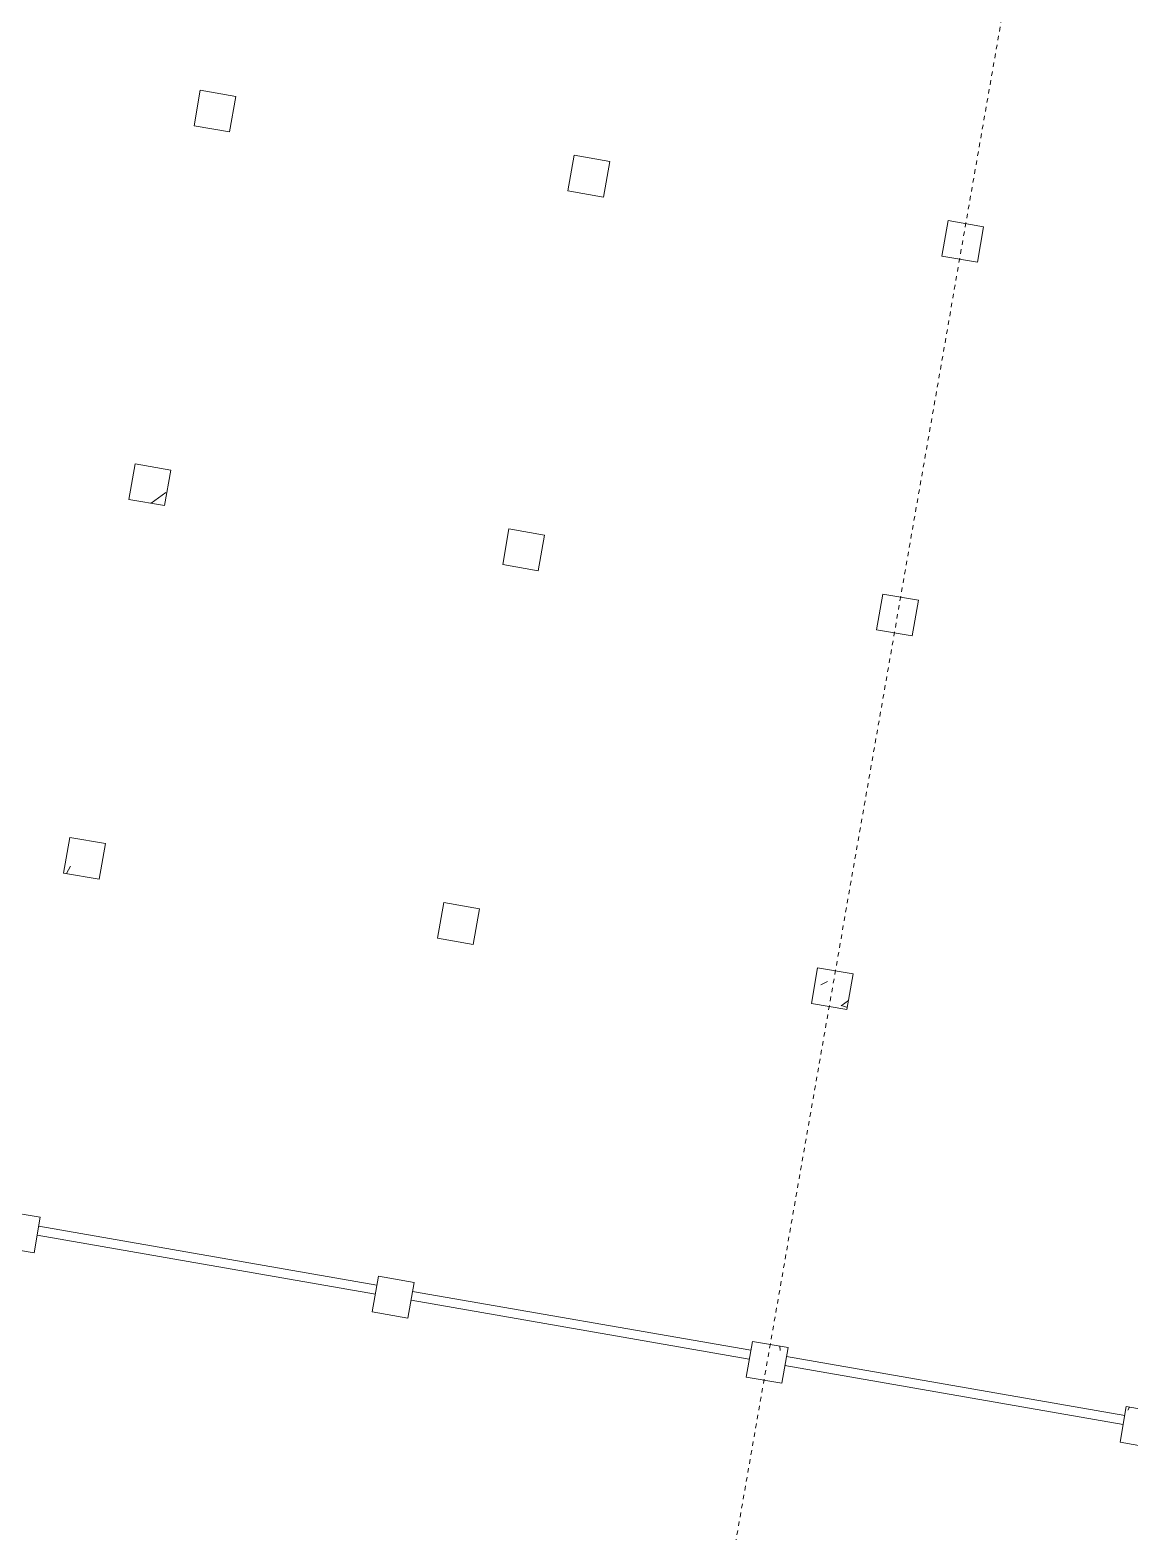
# Model space of a CAD drawing. Extents: x 274235 to 276654, y 142848 to 144425.
# Drawn here: x 276246.88 to 276271.23, y 143179.83 to 143213.09 of the extents above; entities that cross this region are included whole.
import ezdxf

# ---------------------------------------------------------------- set-up
doc = ezdxf.new("R2010")
doc.units = 0
doc.header["$LTSCALE"] = 1.5
doc.linetypes.add('ACM-G-CENTER', pattern=[50.800000000000004, 31.75, -6.350000000000001, 6.350000000000001, -6.350000000000001])
doc.layers.get('0').update_dxf_attribs({"linetype": 'CONTINUOUS', "lineweight": 0})
for name, color, linetype, lineweight in [('_ACM-A-DETL', 7, 'CONTINUOUS', 5), ('_ACM-A-GRID', 3, 'CONTINUOUS', 5), ('_ACM-A-WALL-FULL', 6, 'CONTINUOUS', 13), ('_ACM-S-STRU-CLOS', 5, 'CONTINUOUS', 5)]:
    doc.layers.add(name, color=color, linetype=linetype, lineweight=lineweight)

# ---------------------------------------------------------------- blocks, each defined once
blk = doc.blocks.new('M_Concrete-Rectangular-Column - 800 x 800mm-V705-B1_Working')
at = {"layer": '_ACM-A-DETL', "color": 250}
for p, q in [((400.0000000000002, 400.0000000000002), (-399.9999999999999, 400.0000000000002)), ((-399.9999999999999, 400.0000000000002), (-399.9999999999999, -399.9999999999999)), ((400.0000000000002, -399.9999999999999), (400.0000000000002, 400.0000000000002)), ((-399.9999999999999, -399.9999999999999), (400.0000000000002, -399.9999999999999))]:
    blk.add_line(p, q, dxfattribs=at)
blk = doc.blocks.new('M_Concrete-Rectangular-Column - 800 x 800mm-V706-B1_Working')
at = {"layer": '_ACM-S-STRU-CLOS'}
h = blk.add_hatch(dxfattribs=at)
h.set_pattern_fill('FP_444', color=256, style=0, pattern_type=2)
h.set_pattern_definition([(49.99999999999999, (-983404.1240000001, -789204.565), (3643.681986006824, -318.7812880006761), [381, -4191]), (355, (-983404.1240000001, -789204.565), (-704.8562580461121, 3821.135846227694), [304.8, -3352.8]), (100.451, (-983100.483, -789231.13), (2938.852362929117, 3502.332152374178), [323.8, -3561.801]), (46.184, (-983404.1240000001, -788188.565), (5421.581919880712, -840.8554984886337), [571.5, -6286.5]), (96.636, (-982952.325, -788258.635), (4748.051319755933, 4948.551449789822), [485.7, -5342.701999999999]), (351.184, (-983404.1240000001, -788188.565), (4748.100788072627, 4948.506072045693), [457.2, -5029.2]), (21, (-982896.1240000001, -788442.565), (3032.287836333134, -2045.304476687058), [381, -4191]), (326, (-982896.1240000001, -788442.565), (1236.042244531653, 3683.761809559103), [304.8, -3352.8]), (71.45100000000001, (-982643.433, -788613.007), (4268.342513760047, 1638.424823382678), [323.8, -3561.801]), (37.50000000000001, (-983404.1240000001, -789204.565), (61.77206501183639, 1691.100777463062), [167.64, -3144.52, 167.64, -6601.46]), (37.50000000000001, (-983404.1240000001, -789204.565), (61.77206501183639, 1691.100777463062), [-3479.8, -3235.96, 167.64, -3197.86]), (7.499999999999999, (-983404.1240000001, -789204.565), (1336.393250206115, 2003.61149636239), [167.64, -1772.92, 167.64, -4351.02]), (7.499999999999999, (-983404.1240000001, -789204.565), (1336.393250206115, 2003.61149636239), [-2108.2, -3068.32, 167.64, -1115.06]), (327.5, (-984536.964, -789204.565), (2711.817807077548, -114.578640950727), [167.64, -1102.36, -9220.2]), (327.5, (-984536.964, -789204.565), (2711.817807077548, -114.578640950727), [-1270, 167.64, -3794.76, -5257.8]), (327.5, (-984536.964, -789204.565), (2711.817807077548, -114.578640950727), [-5232.4, 167.64, -5090.16]), (317.5, (-985044.964, -789204.565), (2962.585592803855, 508.5334453662156), [167.64, -1483.36, 167.64, -6197.6]), (317.5, (-985044.964, -789204.565), (2962.585592803855, 508.5334453662156), [-1818.64, -2463.8, 167.64, -3566.16])])
h.paths.add_polyline_path([(400.0000000010179, -399.9999999993026), (400.0000000010179, 400.0000000006887), (-399.9999999989388, 400.0000000006714), (-399.9999999989388, -399.99999999932)])
at = {"layer": '_ACM-A-DETL', "color": 250}
for p, q in [((400.0000000000002, 400.0000000000002), (-399.9999999999999, 400.0000000000002)), ((-399.9999999999999, 400.0000000000002), (-399.9999999999999, -399.9999999999999)), ((400.0000000000002, -399.9999999999999), (400.0000000000002, 400.0000000000002)), ((-399.9999999999999, -399.9999999999999), (400.0000000000002, -399.9999999999999))]:
    blk.add_line(p, q, dxfattribs=at)
blk = doc.blocks.new('M_Concrete-Rectangular-Column - 800 x 800mm-V707-B1_Working')
at = {"layer": '_ACM-S-STRU-CLOS'}
h = blk.add_hatch(dxfattribs=at)
h.set_pattern_fill('FP_445', color=256, style=0, pattern_type=2)
h.set_pattern_definition([(49.99999999999999, (-983404.1240000001, -797604.565), (3643.681986006824, -318.7812880006761), [381, -4191]), (355, (-983404.1240000001, -797604.565), (-704.8562580461121, 3821.135846227694), [304.8, -3352.8]), (100.451, (-983100.483, -797631.13), (2938.852362929117, 3502.332152374178), [323.8, -3561.801]), (46.184, (-983404.1240000001, -796588.565), (5421.581919880712, -840.8554984886337), [571.5, -6286.5]), (96.636, (-982952.325, -796658.635), (4748.051319755933, 4948.551449789822), [485.7, -5342.701999999999]), (351.184, (-983404.1240000001, -796588.565), (4748.100788072627, 4948.506072045693), [457.2, -5029.2]), (21, (-982896.1240000001, -796842.565), (3032.287836333134, -2045.304476687058), [381, -4191]), (326, (-982896.1240000001, -796842.565), (1236.042244531653, 3683.761809559103), [304.8, -3352.8]), (71.45100000000001, (-982643.433, -797013.007), (4268.342513760047, 1638.424823382678), [323.8, -3561.801]), (37.50000000000001, (-983404.1240000001, -797604.565), (61.77206501183639, 1691.100777463062), [167.64, -3144.52, 167.64, -6601.46]), (37.50000000000001, (-983404.1240000001, -797604.565), (61.77206501183639, 1691.100777463062), [-3479.8, -3235.96, 167.64, -3197.86]), (7.499999999999999, (-983404.1240000001, -797604.565), (1336.393250206115, 2003.61149636239), [167.64, -1772.92, 167.64, -4351.02]), (7.499999999999999, (-983404.1240000001, -797604.565), (1336.393250206115, 2003.61149636239), [-2108.2, -3068.32, 167.64, -1115.06]), (327.5, (-984536.964, -797604.565), (2711.817807077548, -114.578640950727), [167.64, -1102.36, -9220.2]), (327.5, (-984536.964, -797604.565), (2711.817807077548, -114.578640950727), [-1270, 167.64, -3794.76, -5257.8]), (327.5, (-984536.964, -797604.565), (2711.817807077548, -114.578640950727), [-5232.4, 167.64, -5090.16]), (317.5, (-985044.964, -797604.565), (2962.585592803855, 508.5334453662156), [167.64, -1483.36, 167.64, -6197.6]), (317.5, (-985044.964, -797604.565), (2962.585592803855, 508.5334453662156), [-1818.64, -2463.8, 167.64, -3566.16])])
h.paths.add_polyline_path([(400.0000000011565, -399.999999999268), (400.0000000011565, 400.0000000007234), (-399.9999999988002, 400.0000000007061), (-399.9999999988002, -399.9999999992853)])
at = {"layer": '_ACM-A-DETL', "color": 250}
for p, q in [((400.0000000000002, 400.0000000000002), (-399.9999999999999, 400.0000000000002)), ((-399.9999999999999, 400.0000000000002), (-399.9999999999999, -399.9999999999999)), ((400.0000000000002, -399.9999999999999), (400.0000000000002, 400.0000000000002)), ((-399.9999999999999, -399.9999999999999), (400.0000000000002, -399.9999999999999))]:
    blk.add_line(p, q, dxfattribs=at)
blk = doc.blocks.new('M_Concrete-Rectangular-Column - 800 x 800mm-V708-B1_Working')
at = {"layer": '_ACM-S-STRU-CLOS'}
h = blk.add_hatch(dxfattribs=at)
h.set_pattern_fill('FP_446', color=256, style=0, pattern_type=2)
h.set_pattern_definition([(49.99999999999999, (-983404.1240000001, -806004.565), (3643.681986006824, -318.7812880006761), [381, -4191]), (355, (-983404.1240000001, -806004.565), (-704.8562580461121, 3821.135846227694), [304.8, -3352.8]), (100.451, (-983100.483, -806031.13), (2938.852362929117, 3502.332152374178), [323.8, -3561.801]), (46.184, (-983404.1240000001, -804988.565), (5421.581919880712, -840.8554984886337), [571.5, -6286.5]), (96.636, (-982952.325, -805058.635), (4748.051319755933, 4948.551449789822), [485.7, -5342.701999999999]), (351.184, (-983404.1240000001, -804988.565), (4748.100788072627, 4948.506072045693), [457.2, -5029.2]), (21, (-982896.1240000001, -805242.565), (3032.287836333134, -2045.304476687058), [381, -4191]), (326, (-982896.1240000001, -805242.565), (1236.042244531653, 3683.761809559103), [304.8, -3352.8]), (71.45100000000001, (-982643.433, -805413.007), (4268.342513760047, 1638.424823382678), [323.8, -3561.801]), (37.50000000000001, (-983404.1240000001, -806004.565), (61.77206501183639, 1691.100777463062), [167.64, -3144.52, 167.64, -6601.46]), (37.50000000000001, (-983404.1240000001, -806004.565), (61.77206501183639, 1691.100777463062), [-3479.8, -3235.96, 167.64, -3197.86]), (7.499999999999999, (-983404.1240000001, -806004.565), (1336.393250206115, 2003.61149636239), [167.64, -1772.92, 167.64, -4351.02]), (7.499999999999999, (-983404.1240000001, -806004.565), (1336.393250206115, 2003.61149636239), [-2108.2, -3068.32, 167.64, -1115.06]), (327.5, (-984536.964, -806004.565), (2711.817807077548, -114.578640950727), [167.64, -1102.36, -9220.2]), (327.5, (-984536.964, -806004.565), (2711.817807077548, -114.578640950727), [-1270, 167.64, -3794.76, -5257.8]), (327.5, (-984536.964, -806004.565), (2711.817807077548, -114.578640950727), [-5232.4, 167.64, -5090.16]), (317.5, (-985044.964, -806004.565), (2962.585592803855, 508.5334453662156), [167.64, -1483.36, 167.64, -6197.6]), (317.5, (-985044.964, -806004.565), (2962.585592803855, 508.5334453662156), [-1818.64, -2463.8, 167.64, -3566.16])])
h.paths.add_polyline_path([(400.0000000010872, -399.9999999992074), (400.0000000010872, 400.000000000784), (-399.9999999988695, 400.000000000784), (-399.9999999988695, -399.9999999992074)])
at = {"layer": '_ACM-A-DETL', "color": 250}
for p, q in [((400.0000000000002, 400.0000000000002), (-399.9999999999999, 400.0000000000002)), ((-399.9999999999999, 400.0000000000002), (-399.9999999999999, -399.9999999999999)), ((400.0000000000002, -399.9999999999999), (400.0000000000002, 400.0000000000002)), ((-399.9999999999999, -399.9999999999999), (400.0000000000002, -399.9999999999999))]:
    blk.add_line(p, q, dxfattribs=at)
blk = doc.blocks.new('M_Concrete-Rectangular-Column - 800 x 800mm-V712-B1_Working')
at = {"layer": '_ACM-A-DETL', "color": 250}
for p, q in [((400.0000000000002, 400.0000000000002), (-399.9999999999999, 400.0000000000002)), ((-399.9999999999999, 400.0000000000002), (-399.9999999999999, -399.9999999999999)), ((400.0000000000002, -399.9999999999999), (400.0000000000002, 400.0000000000002)), ((-399.9999999999999, -399.9999999999999), (400.0000000000002, -399.9999999999999))]:
    blk.add_line(p, q, dxfattribs=at)
blk = doc.blocks.new('M_Concrete-Rectangular-Column - 800 x 800mm-V713-B1_Working')
at = {"layer": '_ACM-A-DETL', "color": 250}
for p, q in [((400.0000000000002, 400.0000000000002), (-399.9999999999999, 400.0000000000002)), ((-399.9999999999999, 400.0000000000002), (-399.9999999999999, -399.9999999999999)), ((400.0000000000002, -399.9999999999999), (400.0000000000002, 400.0000000000002)), ((-399.9999999999999, -399.9999999999999), (400.0000000000002, -399.9999999999999))]:
    blk.add_line(p, q, dxfattribs=at)
blk = doc.blocks.new('M_Concrete-Rectangular-Column - 800 x 800mm-V714-B1_Working')
at = {"layer": '_ACM-A-DETL', "color": 250}
for p, q in [((400.0000000000002, 400.0000000000002), (-399.9999999999999, 400.0000000000002)), ((-399.9999999999999, 400.0000000000002), (-399.9999999999999, -399.9999999999999)), ((400.0000000000002, -399.9999999999999), (400.0000000000002, 400.0000000000002)), ((-399.9999999999999, -399.9999999999999), (400.0000000000002, -399.9999999999999))]:
    blk.add_line(p, q, dxfattribs=at)
blk = doc.blocks.new('M_Concrete-Rectangular-Column - 800 x 800mm-V715-B1_Working')
at = {"layer": '_ACM-A-DETL', "color": 250}
for p, q in [((400.0000000000002, 400.0000000000002), (-399.9999999999999, 400.0000000000002)), ((-399.9999999999999, 400.0000000000002), (-399.9999999999999, -399.9999999999999)), ((400.0000000000002, -399.9999999999999), (400.0000000000002, 400.0000000000002)), ((-399.9999999999999, -399.9999999999999), (400.0000000000002, -399.9999999999999))]:
    blk.add_line(p, q, dxfattribs=at)
blk = doc.blocks.new('M_Concrete-Rectangular-Column - 800 x 800mm-V717-B1_Working')
at = {"layer": '_ACM-S-STRU-CLOS'}
h = blk.add_hatch(dxfattribs=at)
h.set_pattern_fill('FP_449', color=256, style=0, pattern_type=2)
h.set_pattern_definition([(49.99999999999999, (-1000204.123, -780804.565), (3643.681986006824, -318.7812880006761), [381, -4191]), (355, (-1000204.123, -780804.565), (-704.8562580461121, 3821.135846227694), [304.8, -3352.8]), (100.451, (-999900.483, -780831.13), (2938.852362929117, 3502.332152374178), [323.8, -3561.801]), (46.184, (-1000204.123, -779788.565), (5421.581919880712, -840.8554984886337), [571.5, -6286.5]), (96.636, (-999752.325, -779858.635), (4748.051319755933, 4948.551449789822), [485.7, -5342.701999999999]), (351.184, (-1000204.123, -779788.565), (4748.100788072627, 4948.506072045693), [457.2, -5029.2]), (21, (-999696.123, -780042.565), (3032.287836333134, -2045.304476687058), [381, -4191]), (326, (-999696.123, -780042.565), (1236.042244531653, 3683.761809559103), [304.8, -3352.8]), (71.45100000000001, (-999443.433, -780213.007), (4268.342513760047, 1638.424823382678), [323.8, -3561.801]), (37.50000000000001, (-1000204.123, -780804.565), (61.77206501183639, 1691.100777463062), [167.64, -3144.52, 167.64, -6601.46]), (37.50000000000001, (-1000204.123, -780804.565), (61.77206501183639, 1691.100777463062), [-3479.8, -3235.96, 167.64, -3197.86]), (7.499999999999999, (-1000204.123, -780804.565), (1336.393250206115, 2003.61149636239), [167.64, -1772.92, 167.64, -4351.02]), (7.499999999999999, (-1000204.123, -780804.565), (1336.393250206115, 2003.61149636239), [-2108.2, -3068.32, 167.64, -1115.06]), (327.5, (-1001336.963, -780804.565), (2711.817807077548, -114.578640950727), [167.64, -1102.36, -9220.2]), (327.5, (-1001336.963, -780804.565), (2711.817807077548, -114.578640950727), [-1270, 167.64, -3794.76, -5257.8]), (327.5, (-1001336.963, -780804.565), (2711.817807077548, -114.578640950727), [-5232.4, 167.64, -5090.16]), (317.5, (-1001844.963, -780804.565), (2962.585592803855, 508.5334453662156), [167.64, -1483.36, -6365.24]), (317.5, (-1001844.963, -780804.565), (2962.585592803855, 508.5334453662156), [-1651, 167.64, -2463.8, -3733.8]), (317.5, (-1001844.963, -780804.565), (2962.585592803855, 508.5334453662156), [-4282.44, 167.64, -3566.16])])
h.paths.add_polyline_path([(400.0000000009486, -399.9999999991467), (400.0000000009486, 400.0000000008446), (-399.9999999990081, 400.0000000008274), (-399.9999999990081, -399.9999999991641)])
at = {"layer": '_ACM-A-DETL', "color": 250}
for p, q in [((400.0000000000002, 400.0000000000002), (-399.9999999999999, 400.0000000000002)), ((-399.9999999999999, 400.0000000000002), (-399.9999999999999, -399.9999999999999)), ((400.0000000000002, -399.9999999999999), (400.0000000000002, 400.0000000000002)), ((-399.9999999999999, -399.9999999999999), (400.0000000000002, -399.9999999999999))]:
    blk.add_line(p, q, dxfattribs=at)
blk = doc.blocks.new('M_Concrete-Rectangular-Column - 800 x 800mm-V718-B1_Working')
at = {"layer": '_ACM-S-STRU-CLOS'}
h = blk.add_hatch(dxfattribs=at)
h.set_pattern_fill('FP_450', color=256, style=0, pattern_type=2)
h.set_pattern_definition([(49.99999999999999, (-1000204.123, -789204.565), (3643.681986006824, -318.7812880006761), [381, -4191]), (355, (-1000204.123, -789204.565), (-704.8562580461121, 3821.135846227694), [304.8, -3352.8]), (100.451, (-999900.483, -789231.13), (2938.852362929117, 3502.332152374178), [323.8, -3561.801]), (46.184, (-1000204.123, -788188.565), (5421.581919880712, -840.8554984886337), [571.5, -6286.5]), (96.636, (-999752.325, -788258.635), (4748.051319755933, 4948.551449789822), [485.7, -5342.701999999999]), (351.184, (-1000204.123, -788188.565), (4748.100788072627, 4948.506072045693), [457.2, -5029.2]), (21, (-999696.123, -788442.565), (3032.287836333134, -2045.304476687058), [381, -4191]), (326, (-999696.123, -788442.565), (1236.042244531653, 3683.761809559103), [304.8, -3352.8]), (71.45100000000001, (-999443.433, -788613.007), (4268.342513760047, 1638.424823382678), [323.8, -3561.801]), (37.50000000000001, (-1000204.123, -789204.565), (61.77206501183639, 1691.100777463062), [167.64, -3144.52, 167.64, -6601.46]), (37.50000000000001, (-1000204.123, -789204.565), (61.77206501183639, 1691.100777463062), [-3479.8, -3235.96, 167.64, -3197.86]), (7.499999999999999, (-1000204.123, -789204.565), (1336.393250206115, 2003.61149636239), [167.64, -1772.92, 167.64, -4351.02]), (7.499999999999999, (-1000204.123, -789204.565), (1336.393250206115, 2003.61149636239), [-2108.2, -3068.32, 167.64, -1115.06]), (327.5, (-1001336.963, -789204.565), (2711.817807077548, -114.578640950727), [167.64, -1102.36, -9220.2]), (327.5, (-1001336.963, -789204.565), (2711.817807077548, -114.578640950727), [-1270, 167.64, -3794.76, -5257.8]), (327.5, (-1001336.963, -789204.565), (2711.817807077548, -114.578640950727), [-5232.4, 167.64, -5090.16]), (317.5, (-1001844.963, -789204.565), (2962.585592803855, 508.5334453662156), [167.64, -1483.36, -6365.24]), (317.5, (-1001844.963, -789204.565), (2962.585592803855, 508.5334453662156), [-1651, 167.64, -2463.8, -3733.8]), (317.5, (-1001844.963, -789204.565), (2962.585592803855, 508.5334453662156), [-4282.44, 167.64, -3566.16])])
h.paths.add_polyline_path([(400.0000000009486, -399.9999999992507), (400.0000000009486, 400.0000000007407), (-399.9999999990081, 400.0000000007234), (-399.9999999990081, -399.999999999268)])
at = {"layer": '_ACM-A-DETL', "color": 250}
for p, q in [((400.0000000000002, 400.0000000000002), (-399.9999999999999, 400.0000000000002)), ((-399.9999999999999, 400.0000000000002), (-399.9999999999999, -399.9999999999999)), ((400.0000000000002, -399.9999999999999), (400.0000000000002, 400.0000000000002)), ((-399.9999999999999, -399.9999999999999), (400.0000000000002, -399.9999999999999))]:
    blk.add_line(p, q, dxfattribs=at)
blk = doc.blocks.new('M_Concrete-Rectangular-Column - 800 x 800mm-V719-B1_Working')
at = {"layer": '_ACM-A-DETL', "color": 250}
for p, q in [((400.0000000000002, 400.0000000000002), (-399.9999999999999, 400.0000000000002)), ((-399.9999999999999, 400.0000000000002), (-399.9999999999999, -399.9999999999999)), ((400.0000000000002, -399.9999999999999), (400.0000000000002, 400.0000000000002)), ((-399.9999999999999, -399.9999999999999), (400.0000000000002, -399.9999999999999))]:
    blk.add_line(p, q, dxfattribs=at)
blk = doc.blocks.new('M_Concrete-Rectangular-Column - 800 x 800mm-V720-B1_Working')
at = {"layer": '_ACM-A-DETL', "color": 250}
for p, q in [((400.0000000000002, 400.0000000000002), (-399.9999999999999, 400.0000000000002)), ((-399.9999999999999, 400.0000000000002), (-399.9999999999999, -399.9999999999999)), ((400.0000000000002, -399.9999999999999), (400.0000000000002, 400.0000000000002)), ((-399.9999999999999, -399.9999999999999), (400.0000000000002, -399.9999999999999))]:
    blk.add_line(p, q, dxfattribs=at)
blk = doc.blocks.new('M_Concrete-Rectangular-Column - 800 x 800mm-V722-B1_Working')
at = {"layer": '_ACM-S-STRU-CLOS'}
h = blk.add_hatch(dxfattribs=at)
h.set_pattern_fill('FP_452', color=256, style=0, pattern_type=2)
h.set_pattern_definition([(49.99999999999999, (-1008604.123, -780804.565), (3643.681986006824, -318.7812880006761), [381, -4191]), (355, (-1008604.123, -780804.565), (-704.8562580461121, 3821.135846227694), [304.8, -3352.8]), (100.451, (-1008300.483, -780831.13), (2938.852362929117, 3502.332152374178), [323.8, -3561.801]), (46.184, (-1008604.123, -779788.565), (5421.581919880712, -840.8554984886337), [571.5, -6286.5]), (96.636, (-1008152.325, -779858.635), (4748.051319755933, 4948.551449789822), [485.7, -5342.701999999999]), (351.184, (-1008604.123, -779788.565), (4748.100788072627, 4948.506072045693), [457.2, -5029.2]), (21, (-1008096.123, -780042.565), (3032.287836333134, -2045.304476687058), [381, -4191]), (326, (-1008096.123, -780042.565), (1236.042244531653, 3683.761809559103), [304.8, -3352.8]), (71.45100000000001, (-1007843.433, -780213.007), (4268.342513760047, 1638.424823382678), [323.8, -3561.801]), (37.50000000000001, (-1008604.123, -780804.565), (61.77206501183639, 1691.100777463062), [167.64, -3144.52, 167.64, -6601.46]), (37.50000000000001, (-1008604.123, -780804.565), (61.77206501183639, 1691.100777463062), [-3479.8, -3235.96, 167.64, -3197.86]), (7.499999999999999, (-1008604.123, -780804.565), (1336.393250206115, 2003.61149636239), [167.64, -1772.92, 167.64, -4351.02]), (7.499999999999999, (-1008604.123, -780804.565), (1336.393250206115, 2003.61149636239), [-2108.2, -3068.32, 167.64, -1115.06]), (327.5, (-1009736.963, -780804.565), (2711.817807077548, -114.578640950727), [167.64, -1102.36, -9220.2]), (327.5, (-1009736.963, -780804.565), (2711.817807077548, -114.578640950727), [-1270, 167.64, -3794.76, -5257.8]), (327.5, (-1009736.963, -780804.565), (2711.817807077548, -114.578640950727), [-5232.4, 167.64, -5090.16]), (317.5, (-1010244.963, -780804.565), (2962.585592803855, 508.5334453662156), [167.64, -1483.36, -6365.24]), (317.5, (-1010244.963, -780804.565), (2962.585592803855, 508.5334453662156), [-1651, 167.64, -2463.8, -3733.8]), (317.5, (-1010244.963, -780804.565), (2962.585592803855, 508.5334453662156), [-4282.44, 167.64, -3566.16])])
h.paths.add_polyline_path([(-399.999999999216, -399.9999999991294), (400.00000000081, -399.9999999991294), (400.00000000081, 400.000000000862), (-399.999999999216, 400.000000000862)])
at = {"layer": '_ACM-A-DETL', "color": 250}
for p, q in [((400.0000000000002, 400.0000000000002), (-399.9999999999999, 400.0000000000002)), ((-399.9999999999999, 400.0000000000002), (-399.9999999999999, -399.9999999999999)), ((400.0000000000002, -399.9999999999999), (400.0000000000002, 400.0000000000002)), ((-399.9999999999999, -399.9999999999999), (400.0000000000002, -399.9999999999999))]:
    blk.add_line(p, q, dxfattribs=at)
blk = doc.blocks.new('BASEMENT20250512')
at = {"layer": '_ACM-A-GRID', "linetype": 'ACM-G-CENTER'}
blk.add_line((1000204.123451247, 836425.9503153176), (1000204.123451247, 471682.2985770978), dxfattribs=at)
at = {"layer": '_ACM-A-WALL-FULL', "lineweight": 9}
for p, q in [((991404.123481025, 781004.5651911472), (983804.1235108029, 781004.5651911472)), ((983804.1235108029, 780804.5651911472), (991404.123481025, 780804.5651911472)), ((999804.1234512472, 781004.565191147), (992204.1234810251, 781004.5651911472)), ((992204.1234810249, 780804.5651911472), (999804.1234512471, 780804.5651911472)), ((1008204.123421469, 781004.565191147), (1000604.123451247, 781004.565191147)), ((1000604.123451247, 780804.5651911472), (1008204.123421469, 780804.565191147))]:
    blk.add_line(p, q, dxfattribs=at)
at = {"layer": '_ACM-S-STRU-CLOS'}
for name, p in [('M_Concrete-Rectangular-Column - 800 x 800mm-V708-B1_Working', (983404.1235108027, 806004.565101814)), ('M_Concrete-Rectangular-Column - 800 x 800mm-V715-B1_Working', (991804.123481025, 806004.565101814)), ('M_Concrete-Rectangular-Column - 800 x 800mm-V720-B1_Working', (1000204.123451247, 806004.565101814)), ('M_Concrete-Rectangular-Column - 800 x 800mm-V707-B1_Working', (983404.1235108027, 797604.5651315917)), ('M_Concrete-Rectangular-Column - 800 x 800mm-V714-B1_Working', (991804.123481025, 797604.5651315917)), ('M_Concrete-Rectangular-Column - 800 x 800mm-V719-B1_Working', (1000204.123451247, 797604.5651315917)), ('M_Concrete-Rectangular-Column - 800 x 800mm-V706-B1_Working', (983404.1235108027, 789204.5651613696)), ('M_Concrete-Rectangular-Column - 800 x 800mm-V713-B1_Working', (991804.123481025, 789204.5651613696)), ('M_Concrete-Rectangular-Column - 800 x 800mm-V718-B1_Working', (1000204.123451247, 789204.5651613696)), ('M_Concrete-Rectangular-Column - 800 x 800mm-V705-B1_Working', (983404.1235108027, 780804.5651911473)), ('M_Concrete-Rectangular-Column - 800 x 800mm-V712-B1_Working', (991804.123481025, 780804.5651911473)), ('M_Concrete-Rectangular-Column - 800 x 800mm-V717-B1_Working', (1000204.123451247, 780804.5651911473)), ('M_Concrete-Rectangular-Column - 800 x 800mm-V722-B1_Working', (1008604.123421469, 780804.5651911473))]:
    blk.add_blockref(name, p, dxfattribs=at)
blk = doc.blocks.new('5f0512')
at = {"layer": '_ACM-A-GRID', "linetype": 'ACM-G-CENTER'}
blk.add_line((4.656612873077393e-10, 106021.3849455036), (2.328306436538696e-10, -251042.7355427163), dxfattribs=at)

msp = doc.modelspace()

# ---------------------------------------------------------------- block references
at = {"xscale": 0.0009999999999999994, "yscale": 0.001, "zscale": 0.001, "rotation": 350.1075696352769}
msp.add_blockref('BASEMENT20250512', (275143.7222229671, 142586.2208173259), dxfattribs=at)

# ---------------------------------------------------------------- next in the draw order: block references
msp.add_blockref('5f0512', (276254.5380815538, 143133.931731411), dxfattribs=at)

doc.saveas('drawing.dxf')
